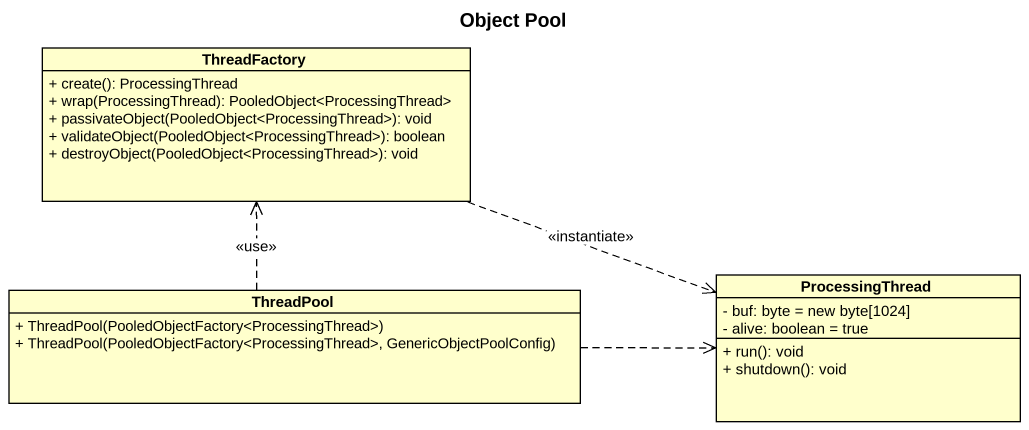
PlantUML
@startuml
title Object Pool
hide circle
hide empty members
skinparam classAttributeIconSize 0
class ThreadFactory {
  + create(): ProcessingThread
  + wrap(ProcessingThread): PooledObject<ProcessingThread>
  + passivateObject(PooledObject<ProcessingThread>): void
  + validateObject(PooledObject<ProcessingThread>): boolean
  + destroyObject(PooledObject<ProcessingThread>): void
}
class ThreadPool {
  + ThreadPool(PooledObjectFactory<ProcessingThread>)
  + ThreadPool(PooledObjectFactory<ProcessingThread>, GenericObjectPoolConfig)
}
class ProcessingThread {
  - buf: byte = new byte[1024]
  - alive: boolean = true
  + run(): void
  + shutdown(): void
}
ThreadFactory .right.> ProcessingThread : <<instantiate>>
ThreadPool .up.> ThreadFactory : <<use>>
ThreadPool .right.> ProcessingThread
@enduml
